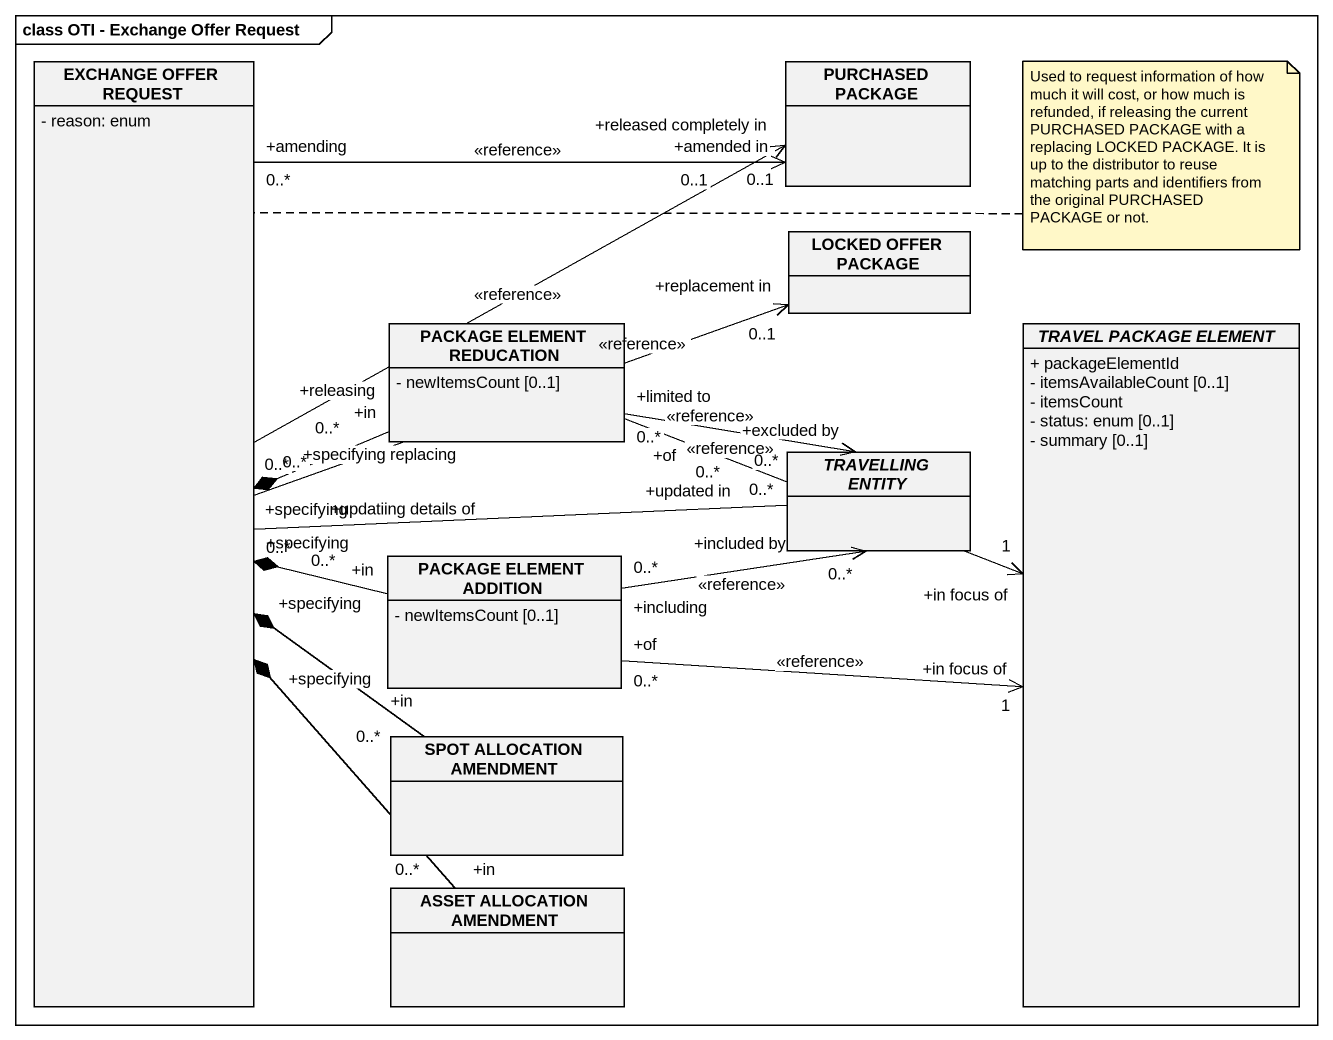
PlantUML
@startuml
mainframe class OTI - Exchange Offer Request
hide circle
hide empty members
skinparam classAttributeIconSize 0
class "EXCHANGE OFFER REQUEST" as EXCHANGE_OFFER_REQUEST {
  - reason: enum
}
class "PURCHASED PACKAGE" as PURCHASED_PACKAGE
class "LOCKED OFFER PACKAGE" as LOCKED_OFFER_PACKAGE
class "PACKAGE ELEMENT REDUCATION" as PACKAGE_ELEMENT_REDUCATION {
  - newItemsCount [0..1]
}
abstract class "TRAVEL PACKAGE ELEMENT" as TRAVEL_PACKAGE_ELEMENT {
  + packageElementId
  - itemsAvailableCount [0..1]
  - itemsCount
  - status: enum [0..1]
  - summary [0..1]
}
abstract class "TRAVELLING ENTITY" as TRAVELLING_ENTITY
class "PACKAGE ELEMENT ADDITION" as PACKAGE_ELEMENT_ADDITION {
  - newItemsCount [0..1]
}
class "SPOT ALLOCATION AMENDMENT" as SPOT_ALLOCATION_AMENDMENT
class "ASSET ALLOCATION AMENDMENT" as ASSET_ALLOCATION_AMENDMENT
EXCHANGE_OFFER_REQUEST "+amending\n0..*" -right-> "+amended in\n0..1" PURCHASED_PACKAGE : <<reference>>
EXCHANGE_OFFER_REQUEST "+specifying" *-right- "+in\n0..*" PACKAGE_ELEMENT_REDUCATION
EXCHANGE_OFFER_REQUEST "+updatiing details of\n0..*" -right- "+updated in\n0..*" TRAVELLING_ENTITY
PURCHASED_PACKAGE "+released completely in\n0..1" <-left- "+releasing\n0..*" EXCHANGE_OFFER_REQUEST : <<reference>>
LOCKED_OFFER_PACKAGE "+replacement in\n0..1" <-left- "+specifying replacing\n0..*" EXCHANGE_OFFER_REQUEST : <<reference>>
TRAVEL_PACKAGE_ELEMENT "+in focus of\n1" <-left- "+of\n0..*" PACKAGE_ELEMENT_REDUCATION : <<reference>>
TRAVELLING_ENTITY "+excluded by\n0..*" <-left- "+limited to\n0..*" PACKAGE_ELEMENT_REDUCATION : <<reference>>
PACKAGE_ELEMENT_ADDITION "+in\n0..*" -left-* "+specifying" EXCHANGE_OFFER_REQUEST
PACKAGE_ELEMENT_ADDITION "+of\n0..*" -right-> "+in focus of\n1" TRAVEL_PACKAGE_ELEMENT : <<reference>>
PACKAGE_ELEMENT_ADDITION "+including\n0..*" -right-> "+included by\n0..*" TRAVELLING_ENTITY : <<reference>>
SPOT_ALLOCATION_AMENDMENT "+in\n0..*" -up-* "+specifying" EXCHANGE_OFFER_REQUEST
ASSET_ALLOCATION_AMENDMENT "+in\n0..*" -up-* "+specifying" EXCHANGE_OFFER_REQUEST
note right of EXCHANGE_OFFER_REQUEST : Used to request information of how much it will cost, or how much is refunded, if releasing the current PURCHASED PACKAGE with a replacing LOCKED PACKAGE. It is up to the distributor to reuse matching parts and identifiers from the original PURCHASED PACKAGE or not.
@enduml
